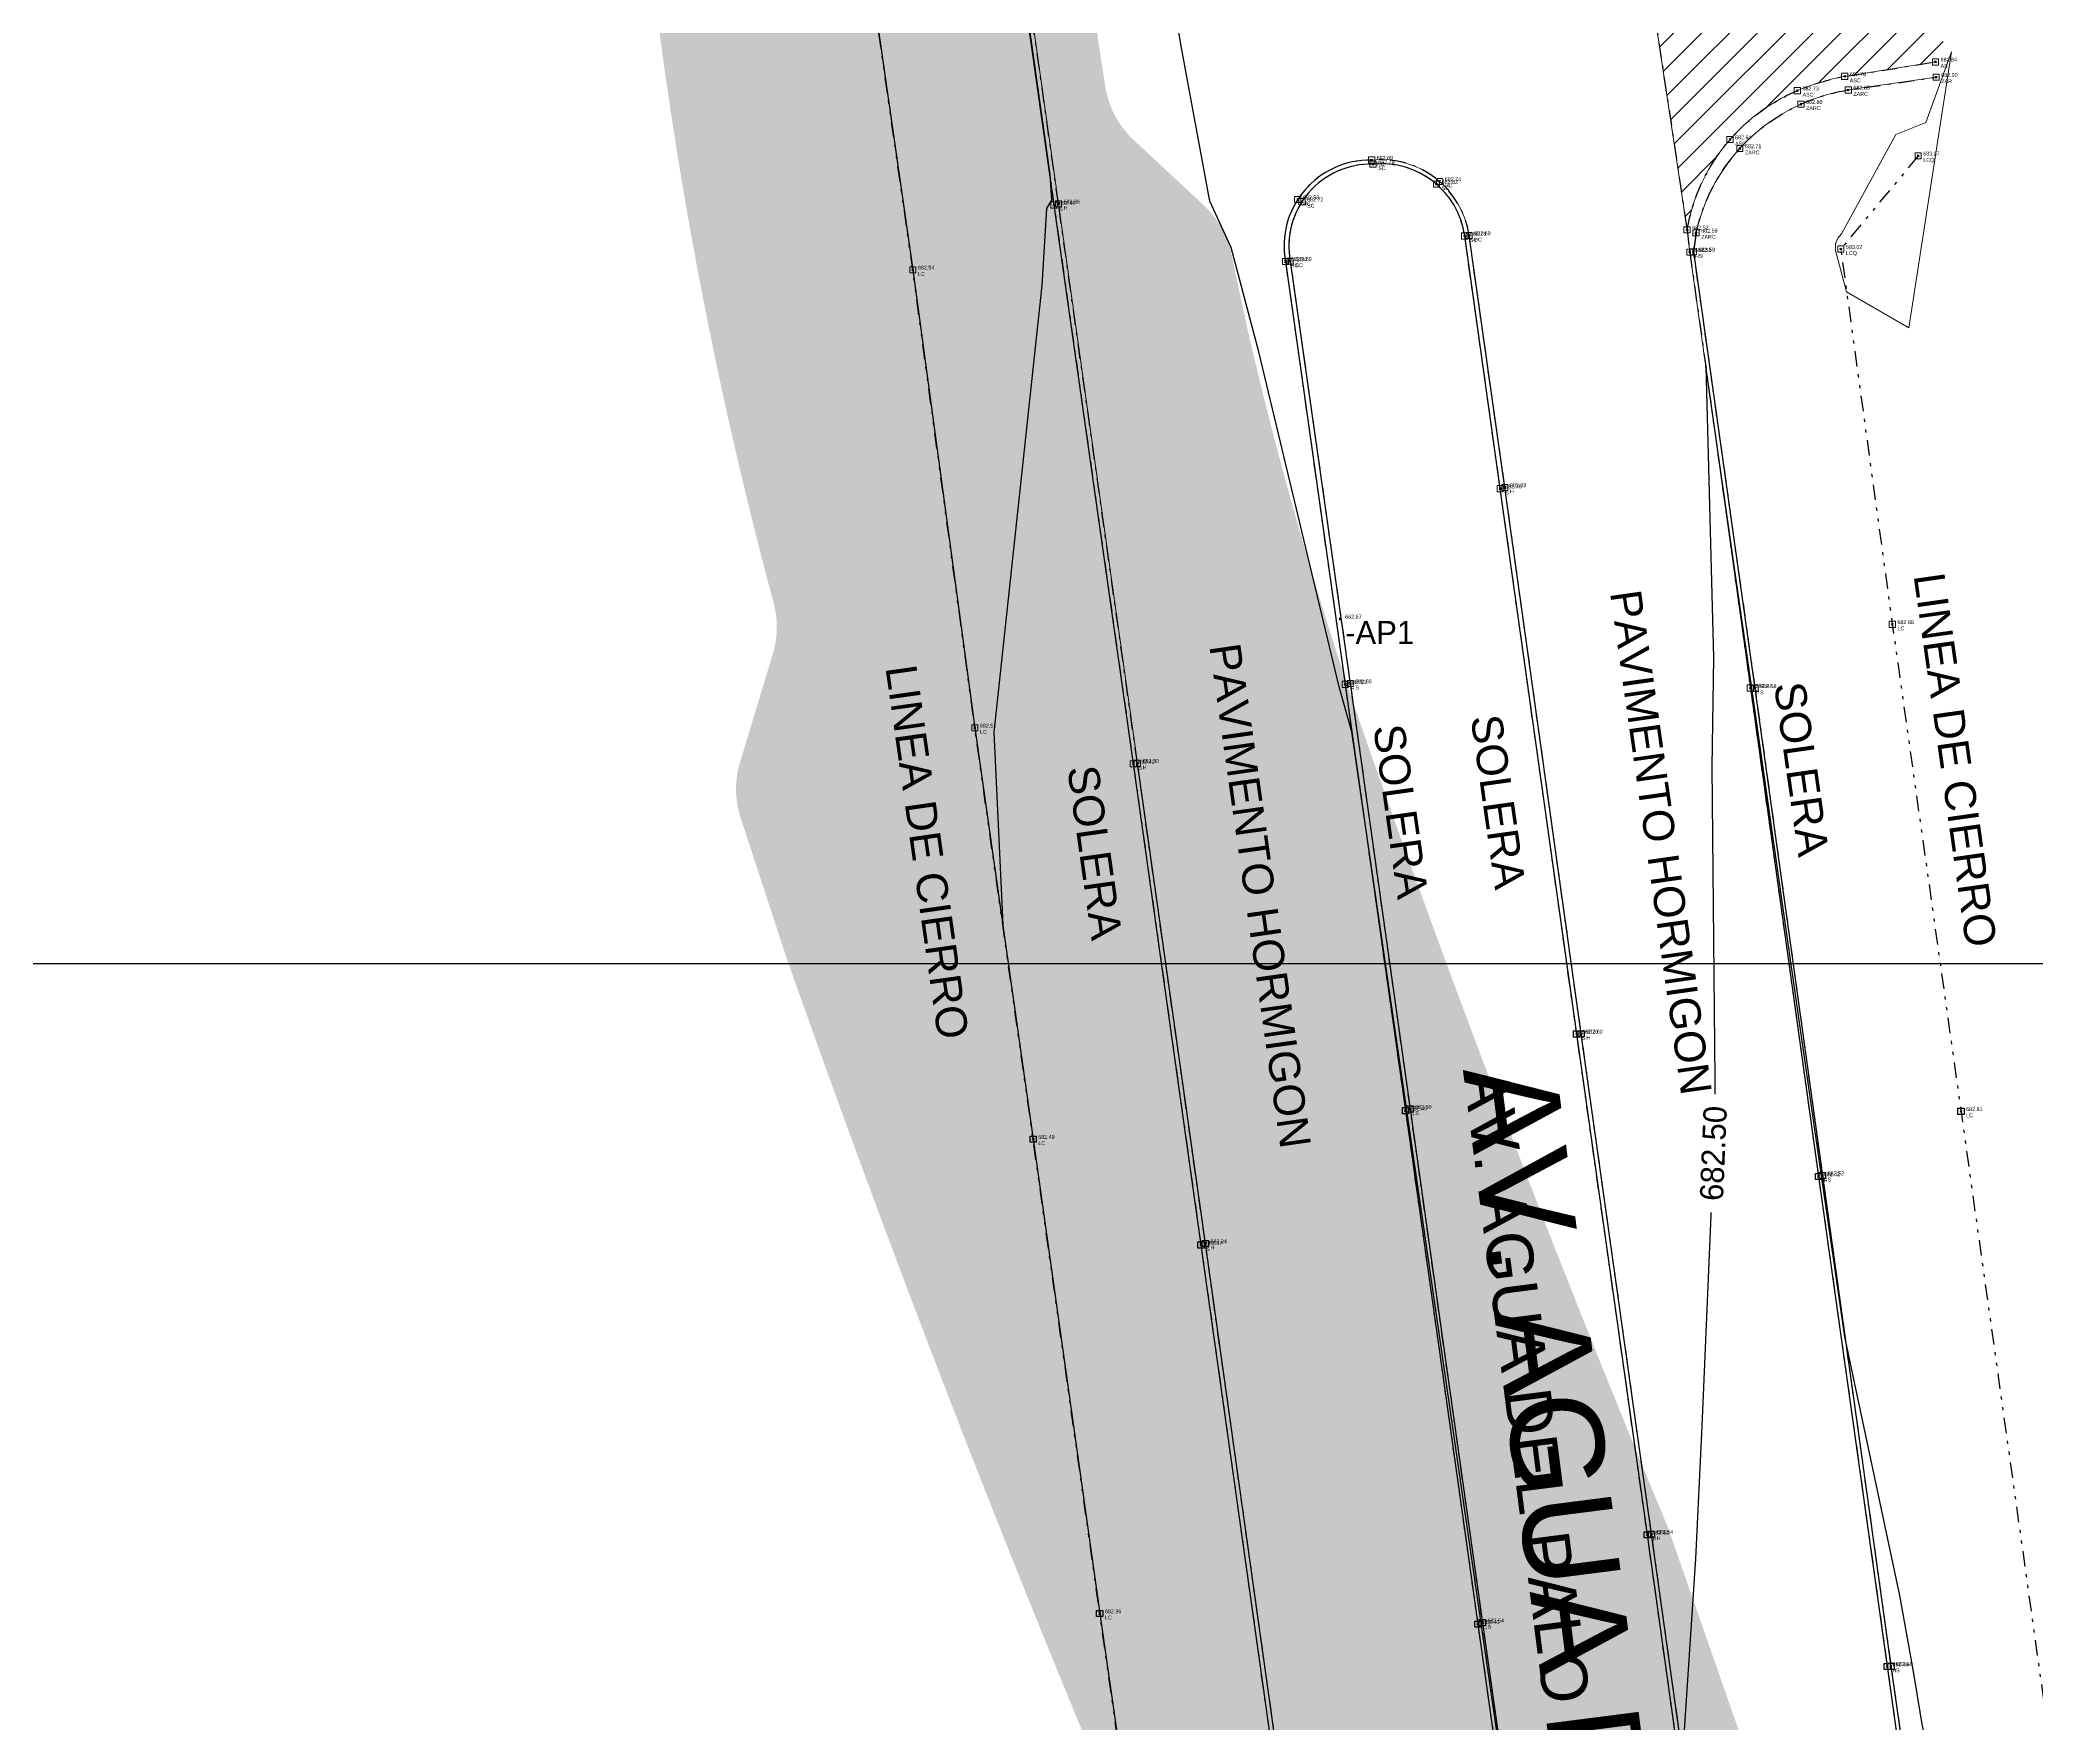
# Model space of a CAD drawing. Extents: x 350769 to 354978, y 6304672 to 6307963.
# Drawn here: x 352722.7 to 352787.2, y 6305675.5 to 6305729.8 of the extents above; entities that cross this region are included whole.
import ezdxf

# ---------------------------------------------------------------- set-up
doc = ezdxf.new("R2010")
doc.units = 0
doc.header["$PDMODE"] = 35
doc.header["$PDSIZE"] = 0.03
for name, pattern in [('4.0 - LO RECABARREN - DESNIVEL NUEVO$0$HIDDEN', [0.375, 0.25, -0.125]), ('CONTINUOS', [0]), ('DASHED', [19.049999999999997, 12.7, -6.35]), ('DIVIDE', [1.25, 0.5, -0.25, 0, -0.25, 0, -0.25]), ('JPG_DASHDOT', [1, 0.5, -0.25, 0, -0.25])]:
    doc.linetypes.add(name, pattern=pattern)
doc.layers.get('0').update_dxf_attribs({"linetype": 'CONTINUOUS'})
for name, color, linetype in [('03_S2_Pav ext_Borde vereda', 7, 'CONTINUOUS'), ('1-CALLE_NOMBRE', 6, 'CONTINUOUS'), ('1-coordenadas', 8, 'CONTINUOUS'), ('1-LINEA DE CIERRO', 7, 'DIVIDE'), ('1-PAVIMENTO', 161, 'CONTINUOUS'), ('1-SOLERA', 212, 'CONTINUOUS'), ('1-TEXTOS', 7, 'CONTINUOUS'), ('2-ACHURADO PAVIMENTO ASFALTICO 2', 233, 'CONTINUOUS'), ('C-TINN', 5, 'CONTINUOUS'), ('C-TOPO - BORDE - 2', 7, 'CONTINUOUS'), ('C-TOPO-MAJR', 9, 'CONTINUOUS'), ('C-TOPO-MINR', 8, 'CONTINUOUS'), ('TOP-URB-SOLERAS', 2, 'JPG_DASHDOT'), ('V-NODE-TEXT DIC 2012', 31, 'CONTINUOUS')]:
    doc.layers.add(name, color=color, linetype=linetype)
doc.layers.add('0_ASD_TOPOGRAFIA_ELEMENTOS', color=9, linetype='CONTINUOS', lineweight=5, true_color=0xbdbdbd)
doc.styles.add('A', font='arial.ttf', dxfattribs={"height": 2})

# ---------------------------------------------------------------- blocks, each defined once
blk = doc.blocks.new('COORDENADAS')
at = {"layer": '1-coordenadas'}
blk.add_line((20, -500.625), (1420, -500.625), dxfattribs=at)
blk = doc.blocks.new('TOPOGRAFIA')
at = {"layer": '2-ACHURADO PAVIMENTO ASFALTICO 2', "lineweight": 0, "true_color": 0xbdbdbd}
h = blk.add_hatch(dxfattribs=at)
h.set_pattern_fill('ANSI31', color=9, scale=0.2)
h.set_pattern_definition([(45, (38000, -3000), (-0.4490128060534576, 0.4490128060534577), [])])
h.paths.add_polyline_path([(390786.439, 6302735.624), (390779.7800000001, 6302734.695, -0.2464373752287897), (390774.4620000001, 6302737.052999999), (390773.76, 6302739.208), (390774.855, 6302730.836), (390775.929, 6302723.708, -0.2550313273127172), (390779.4920000075, 6302728.205000003, -0.0543090190354028), (390781.021, 6302728.666), (390783.955, 6302729.134)])
at = {"layer": '1-coordenadas', "color": 9, "linetype": '4.0 - LO RECABARREN - DESNIVEL NUEVO$0$HIDDEN', "lineweight": 0, "ltscale": 50, "true_color": 0xbdbdbd}
blk.add_line((390200, 6302700), (390900, 6302700), dxfattribs=at)
at = {"layer": '1-LINEA DE CIERRO', "color": 9, "true_color": 0xbdbdbd, "flags": 128}
for points in [[(390762.163, 6302641.971), (390760.023, 6302657.561000001), (390756.9520000001, 6302678.999), (390754.798, 6302694.328), (390752.915, 6302707.616), (390750.911, 6302722.414), (390748.782, 6302737.275), (390746.558, 6302753.057), (390744.515, 6302767.628), (390742.0900000001, 6302784.042), (390741.08, 6302791.2), (390740.24, 6302797.234), (390738.435, 6302810.444), (390737.3282580592, 6302818.15497294)], [(390783.396, 6302726.1), (390780.895, 6302723.086), (390782.561, 6302710.96), (390784.7800000001, 6302695.225), (390787.451, 6302676.176), (390788.925, 6302665.765), (390790.32, 6302655.913)]]:
    blk.add_lwpolyline(points, dxfattribs=at)
at = {"layer": '1-PAVIMENTO', "color": 9, "lineweight": 0, "true_color": 0xbdbdbd, "flags": 128}
for points in [[(390755.6170000001, 6302724.547999999), (390753.391, 6302740.328)], [(390774.855, 6302730.836), (390775.929, 6302723.708)], [(390758.169, 6302706.471), (390755.6170000001, 6302724.547999999)], [(390775.929, 6302723.708), (390776.018, 6302722.986)], [(390776.018, 6302722.986), (390777.976, 6302708.905)]]:
    blk.add_lwpolyline(points, dxfattribs=at)
for points in [[(390775.929, 6302723.708, -0.2550313269520148), (390779.4920000001, 6302728.205, -0.0543090193113606), (390781.021, 6302728.666), (390783.955, 6302729.134)], [(390768.886, 6302723.524, 0.4033696918866555), (390765.735, 6302725.962, 0.473820595778762)]]:
    blk.add_lwpolyline(points, format="xyb", dxfattribs=at)
at = {"layer": '1-PAVIMENTO', "color": 9, "true_color": 0xbdbdbd}
for points in [[(390765.735, 6302725.962, 0.4738205957212659), (390762.9520000001, 6302722.687000001), (390764.88, 6302709.02), (390766.83, 6302695.248), (390769.167, 6302678.654), (390771.292, 6302663.569)], [(390774.781, 6302681.563999999), (390772.5070000001, 6302697.731000001), (390770.0410000001, 6302715.382999999), (390768.886, 6302723.524, 0.4033696919567185)]]:
    blk.add_lwpolyline(points, format="xyb", dxfattribs=at)
at = {"layer": '1-PAVIMENTO', "color": 9, "true_color": 0xbdbdbd, "flags": 128}
for points in [[(390777.976, 6302708.905), (390780.1760000001, 6302693.122)], [(390760.364, 6302690.955), (390758.169, 6302706.471)], [(390780.1760000001, 6302693.122), (390782.398, 6302677.287)], [(390762.667, 6302674.601), (390760.364, 6302690.955)], [(390779.163, 6302650.382), (390777.079, 6302665.217), (390774.781, 6302681.563999999)], [(390782.398, 6302677.287), (390784.525, 6302662.062999999)]]:
    blk.add_lwpolyline(points, dxfattribs=at)
at = {"layer": '1-SOLERA', "color": 9, "true_color": 0xbdbdbd, "flags": 128}
for points in [[(390751.283, 6302754.348999999), (390753.2410000001, 6302740.253), (390755.473, 6302724.509), (390758.035, 6302706.453), (390760.221, 6302690.906), (390762.51, 6302674.607000001), (390764.594, 6302659.755)], [(390776.219, 6302723.611), (390776.134, 6302722.998), (390778.1220000001, 6302708.892999999), (390780.3020000001, 6302693.15), (390782.5170000001, 6302677.293), (390784.679, 6302662.102000001)]]:
    blk.add_lwpolyline(points, dxfattribs=at)
at = {"layer": '1-SOLERA', "color": 9, "lineweight": 0, "true_color": 0xbdbdbd, "flags": 128}
blk.add_lwpolyline([(390776.219, 6302723.611, -0.2366791436492151), (390779.609, 6302727.77, -0.0655405552820688), (390781.1370000001, 6302728.227999999), (390783.977, 6302728.639)], format="xyb", dxfattribs=at)
at = {"layer": '1-SOLERA', "color": 9, "true_color": 0xbdbdbd, "flags": 128}
for points in [[(390765.782, 6302725.83, 0.4763896629032172), (390763.105, 6302722.694), (390765.045, 6302709.049), (390766.977, 6302695.299), (390769.316, 6302678.701), (390773.493080734, 6302649.105980413)], [(390773.479, 6302649.103999999, 0.4332422966471465), (390776.938, 6302646.973999999, 0.3984121650223176), (390779.027, 6302650.334), (390776.9320000001, 6302665.207), (390774.648, 6302681.54), (390772.363, 6302697.725), (390769.8920000001, 6302715.345), (390768.745, 6302723.51, 0.4029683872965101), (390765.782, 6302725.83, 0.5609618332275436)]]:
    blk.add_lwpolyline(points, format="xyb", dxfattribs=at)
at = {"layer": 'C-TINN', "color": 9, "linetype": 'Continuous', "lineweight": 0, "true_color": 0xbdbdbd}
for points, elevation in [([(390783.8550000001, 6302729.034), (390783.8550000001, 6302729.233999999), (390784.055, 6302729.233999999), (390784.055, 6302729.034), (390783.8550000001, 6302729.034)], 682.839), ([(390780.9210000001, 6302728.566000001), (390780.9210000001, 6302728.766), (390781.121, 6302728.766), (390781.121, 6302728.566000001), (390780.9210000001, 6302728.566000001)], 682.779), ([(390783.8770000001, 6302728.539000001), (390783.8770000001, 6302728.739), (390784.077, 6302728.739), (390784.077, 6302728.539000001), (390783.8770000001, 6302728.539000001)], 682.902), ([(390779.3920000001, 6302728.105), (390779.3920000001, 6302728.305), (390779.592, 6302728.305), (390779.592, 6302728.105), (390779.3920000001, 6302728.105)], 682.726), ([(390779.509, 6302727.67), (390779.509, 6302727.869999999), (390779.709, 6302727.869999999), (390779.709, 6302727.67), (390779.509, 6302727.67)], 682.801), ([(390781.037, 6302728.128), (390781.037, 6302728.328), (390781.237, 6302728.328), (390781.237, 6302728.128), (390781.037, 6302728.128)], 682.848), ([(390777.2150000001, 6302726.525), (390777.2150000001, 6302726.725), (390777.415, 6302726.725), (390777.415, 6302726.525), (390777.2150000001, 6302726.525)], 682.637), ([(390765.635, 6302725.862000001), (390765.635, 6302726.062), (390765.835, 6302726.062), (390765.835, 6302725.862000001), (390765.635, 6302725.862000001)], 682.688), ([(390765.6820000001, 6302725.73), (390765.6820000001, 6302725.93), (390765.882, 6302725.93), (390765.882, 6302725.73), (390765.6820000001, 6302725.73)], 682.787), ([(390777.5340000001, 6302726.238000001), (390777.5340000001, 6302726.438), (390777.734, 6302726.438), (390777.734, 6302726.238000001), (390777.5340000001, 6302726.238000001)], 682.711), ([(390783.2960000001, 6302726), (390783.2960000001, 6302726.199999999), (390783.496, 6302726.199999999), (390783.496, 6302726), (390783.2960000001, 6302726)], 683.072), ([(390767.733, 6302725.083000001), (390767.733, 6302725.283), (390767.933, 6302725.283), (390767.933, 6302725.083000001), (390767.733, 6302725.083000001)], 682.819), ([(390767.8330000001, 6302725.171), (390767.8330000001, 6302725.370999999), (390768.033, 6302725.370999999), (390768.033, 6302725.171), (390767.8330000001, 6302725.171)], 682.739), ([(390755.373, 6302724.409), (390755.373, 6302724.608999999), (390755.573, 6302724.608999999), (390755.573, 6302724.409), (390755.373, 6302724.409)], 682.498), ([(390755.5170000001, 6302724.448000001), (390755.5170000001, 6302724.648), (390755.717, 6302724.648), (390755.717, 6302724.448000001), (390755.5170000001, 6302724.448000001)], 682.36), ([(390763.2470000001, 6302724.586), (390763.2470000001, 6302724.785999999), (390763.447, 6302724.785999999), (390763.447, 6302724.586), (390763.2470000001, 6302724.586)], 682.581), ([(390763.386, 6302724.517), (390763.386, 6302724.716999999), (390763.586, 6302724.716999999), (390763.586, 6302724.517), (390763.386, 6302724.517)], 682.72), ([(390768.645, 6302723.41), (390768.645, 6302723.609999999), (390768.845, 6302723.609999999), (390768.845, 6302723.41), (390768.645, 6302723.41)], 682.785), ([(390768.786, 6302723.424000001), (390768.786, 6302723.624), (390768.986, 6302723.624), (390768.986, 6302723.424000001), (390768.786, 6302723.424000001)], 682.689), ([(390775.8290000001, 6302723.608), (390775.8290000001, 6302723.807999999), (390776.029, 6302723.807999999), (390776.029, 6302723.608), (390775.8290000001, 6302723.608)], 682.515), ([(390776.119, 6302723.511), (390776.119, 6302723.710999999), (390776.319, 6302723.710999999), (390776.319, 6302723.511), (390776.119, 6302723.511)], 682.588), ([(390762.852, 6302722.587), (390762.852, 6302722.787), (390763.052, 6302722.787), (390763.052, 6302722.587), (390762.852, 6302722.587)], 682.544), ([(390763.005, 6302722.594000001), (390763.005, 6302722.794), (390763.205, 6302722.794), (390763.205, 6302722.594000001), (390763.005, 6302722.594000001)], 682.687), ([(390775.918, 6302722.886), (390775.918, 6302723.085999999), (390776.118, 6302723.085999999), (390776.118, 6302722.886), (390775.918, 6302722.886)], 682.511), ([(390776.0340000001, 6302722.898), (390776.0340000001, 6302723.097999999), (390776.234, 6302723.097999999), (390776.234, 6302722.898), (390776.0340000001, 6302722.898)], 682.594), ([(390780.7950000001, 6302722.986), (390780.7950000001, 6302723.186), (390780.995, 6302723.186), (390780.995, 6302722.986), (390780.7950000001, 6302722.986)], 683.016), ([(390750.8110000001, 6302722.314), (390750.8110000001, 6302722.514), (390751.011, 6302722.514), (390751.011, 6302722.314), (390750.8110000001, 6302722.314)], 682.536), ([(390769.9410000001, 6302715.283000001), (390769.9410000001, 6302715.483), (390770.141, 6302715.483), (390770.141, 6302715.283000001), (390769.9410000001, 6302715.283000001)], 682.676), ([(390769.792, 6302715.245), (390769.792, 6302715.444999999), (390769.992, 6302715.444999999), (390769.992, 6302715.245), (390769.792, 6302715.245)], 682.752), ([(390782.461, 6302710.86), (390782.461, 6302711.06), (390782.661, 6302711.06), (390782.661, 6302710.86), (390782.461, 6302710.86)], 682.876), ([(390764.7800000001, 6302708.92), (390764.7800000001, 6302709.119999999), (390764.98, 6302709.119999999), (390764.98, 6302708.92), (390764.7800000001, 6302708.92)], 682.506), ([(390764.945, 6302708.949), (390764.945, 6302709.148999999), (390765.145, 6302709.148999999), (390765.145, 6302708.949), (390764.945, 6302708.949)], 682.649), ([(390777.8760000001, 6302708.805000001), (390777.8760000001, 6302709.005), (390778.076, 6302709.005), (390778.076, 6302708.805000001), (390777.8760000001, 6302708.805000001)], 682.469), ([(390778.022, 6302708.793000001), (390778.022, 6302708.993), (390778.222, 6302708.993), (390778.222, 6302708.793000001), (390778.022, 6302708.793000001)], 682.579), ([(390752.815, 6302707.516000001), (390752.815, 6302707.716), (390753.015, 6302707.716), (390753.015, 6302707.516000001), (390752.815, 6302707.516000001)], 682.511), ([(390757.935, 6302706.353), (390757.935, 6302706.552999999), (390758.135, 6302706.552999999), (390758.135, 6302706.353), (390757.935, 6302706.353)], 682.419), ([(390758.069, 6302706.371), (390758.069, 6302706.571), (390758.269, 6302706.571), (390758.269, 6302706.371), (390758.069, 6302706.371)], 682.3)]:
    blk.add_lwpolyline(points, dxfattribs=dict(at, elevation=elevation))
at = {"layer": 'C-TINN', "color": 9, "linetype": 'Continuous', "lineweight": -3, "true_color": 0xbdbdbd}
for points, elevation in [([(390772.2630000001, 6302697.625), (390772.2630000001, 6302697.824999999), (390772.463, 6302697.824999999), (390772.463, 6302697.625), (390772.2630000001, 6302697.625)], 682.696), ([(390772.407, 6302697.631), (390772.407, 6302697.830999999), (390772.607, 6302697.830999999), (390772.607, 6302697.631), (390772.407, 6302697.631)], 682.605), ([(390766.7300000001, 6302695.148), (390766.7300000001, 6302695.347999999), (390766.93, 6302695.347999999), (390766.93, 6302695.148), (390766.7300000001, 6302695.148)], 682.452), ([(390766.8770000001, 6302695.199), (390766.8770000001, 6302695.398999999), (390767.077, 6302695.398999999), (390767.077, 6302695.199), (390766.8770000001, 6302695.199)], 682.602), ([(390784.6800000001, 6302695.125), (390784.6800000001, 6302695.324999999), (390784.88, 6302695.324999999), (390784.88, 6302695.125), (390784.6800000001, 6302695.125)], 682.808), ([(390754.6980000001, 6302694.228), (390754.6980000001, 6302694.427999999), (390754.898, 6302694.427999999), (390754.898, 6302694.228), (390754.6980000001, 6302694.228)], 682.488), ([(390780.076, 6302693.022000001), (390780.076, 6302693.222), (390780.276, 6302693.222), (390780.276, 6302693.022000001), (390780.076, 6302693.022000001)], 682.419), ([(390780.2020000001, 6302693.050000001), (390780.2020000001, 6302693.25), (390780.402, 6302693.25), (390780.402, 6302693.050000001), (390780.2020000001, 6302693.050000001)], 682.522), ([(390760.1210000001, 6302690.806000001), (390760.1210000001, 6302691.006), (390760.321, 6302691.006), (390760.321, 6302690.806000001), (390760.1210000001, 6302690.806000001)], 682.372), ([(390760.264, 6302690.855), (390760.264, 6302691.055), (390760.464, 6302691.055), (390760.464, 6302690.855), (390760.264, 6302690.855)], 682.243), ([(390774.548, 6302681.44), (390774.548, 6302681.64), (390774.748, 6302681.64), (390774.748, 6302681.44), (390774.548, 6302681.44)], 682.62), ([(390774.6810000001, 6302681.464000001), (390774.6810000001, 6302681.664), (390774.881, 6302681.664), (390774.881, 6302681.464000001), (390774.6810000001, 6302681.464000001)], 682.535), ([(390756.852, 6302678.899), (390756.852, 6302679.098999999), (390757.052, 6302679.098999999), (390757.052, 6302678.899), (390756.852, 6302678.899)], 682.362), ([(390769.0670000001, 6302678.554), (390769.0670000001, 6302678.754), (390769.267, 6302678.754), (390769.267, 6302678.554), (390769.0670000001, 6302678.554)], 682.398), ([(390769.216, 6302678.601000001), (390769.216, 6302678.801), (390769.416, 6302678.801), (390769.416, 6302678.601000001), (390769.216, 6302678.601000001)], 682.542), ([(390782.298, 6302677.187), (390782.298, 6302677.386999999), (390782.498, 6302677.386999999), (390782.498, 6302677.187), (390782.298, 6302677.187)], 682.348), ([(390782.417, 6302677.193), (390782.417, 6302677.392999999), (390782.617, 6302677.392999999), (390782.617, 6302677.193), (390782.417, 6302677.193)], 682.455)]:
    blk.add_lwpolyline(points, dxfattribs=dict(at, elevation=elevation))
at = {"layer": 'C-TINN', "color": 9, "linetype": 'Continuous', "lineweight": 0, "true_color": 0xbdbdbd}
for p in [(390783.955, 6302729.134, 682.839), (390781.021, 6302728.666, 682.779), (390783.977, 6302728.639, 682.902), (390779.4920000001, 6302728.205, 682.726), (390779.609, 6302727.77, 682.801), (390781.137, 6302728.228, 682.848), (390777.315, 6302726.625, 682.637), (390765.735, 6302725.962, 682.688), (390765.782, 6302725.83, 682.787), (390777.634, 6302726.338, 682.711), (390783.396, 6302726.1, 683.072), (390767.833, 6302725.183, 682.819), (390767.933, 6302725.271, 682.739), (390755.6170000001, 6302724.548, 682.36), (390763.347, 6302724.686, 682.581), (390763.486, 6302724.617, 682.72), (390755.473, 6302724.509, 682.498), (390768.745, 6302723.51, 682.785), (390768.886, 6302723.524, 682.689), (390775.929, 6302723.708, 682.515), (390776.219, 6302723.611, 682.588), (390762.952, 6302722.687, 682.544), (390763.105, 6302722.694, 682.687), (390776.018, 6302722.986, 682.511), (390776.134, 6302722.998, 682.594), (390780.895, 6302723.086, 683.016), (390750.911, 6302722.414, 682.536), (390769.892, 6302715.345, 682.752), (390770.0410000001, 6302715.383, 682.676), (390782.561, 6302710.96, 682.876), (390765.045, 6302709.049, 682.649), (390764.88, 6302709.02, 682.506), (390777.976, 6302708.905, 682.469), (390778.122, 6302708.893, 682.579), (390752.915, 6302707.616, 682.511), (390758.035, 6302706.453, 682.419), (390758.169, 6302706.471, 682.3)]:
    blk.add_point(p, dxfattribs=at)
at = {"layer": 'C-TINN', "color": 9, "linetype": 'Continuous', "lineweight": -3, "true_color": 0xbdbdbd}
for p in [(390772.363, 6302697.725, 682.696), (390772.507, 6302697.731, 682.605), (390766.83, 6302695.248, 682.452), (390766.977, 6302695.299, 682.602), (390784.7800000001, 6302695.225, 682.808), (390754.798, 6302694.328, 682.488), (390780.176, 6302693.122, 682.419), (390780.3020000001, 6302693.15, 682.522), (390760.221, 6302690.906, 682.372), (390760.364, 6302690.955, 682.243), (390774.648, 6302681.54, 682.62), (390774.781, 6302681.564, 682.535), (390756.952, 6302678.999, 682.362), (390769.167, 6302678.654, 682.398), (390769.316, 6302678.701, 682.542), (390782.398, 6302677.287, 682.348), (390782.517, 6302677.293, 682.455)]:
    blk.add_point(p, dxfattribs=at)
at = {"layer": 'C-TOPO - BORDE - 2', "color": 9, "true_color": 0xbdbdbd, "elevation": 679.8199999999999}
blk.add_lwpolyline([(390715.297, 6302815.121), (390726.192, 6302816.616), (390735.997, 6302817.971), (390737.335, 6302818.108), (390738.435, 6302810.444), (390740.24, 6302797.234), (390741.08, 6302791.2), (390742.0900000001, 6302784.042), (390744.515, 6302767.628), (390746.558, 6302753.057), (390748.782, 6302737.275), (390750.911, 6302722.414), (390752.915, 6302707.616), (390754.798, 6302694.328), (390756.952, 6302678.999), (390760.023, 6302657.561), (390762.163, 6302641.971)], dxfattribs=at)
at = {"layer": 'C-TOPO-MAJR', "color": 9, "linetype": 'Continuous', "lineweight": -3, "true_color": 0xbdbdbd, "elevation": 682.5}
for points in [[(390785.9601206897, 6302663.207215517), (390783.51825, 6302675.49175), (390783.2402247557, 6302677.129270358), (390782.8054844193, 6302679.578949008), (390781.0293134329, 6302687.943223881), (390780.5670114943, 6302691.144333334), (390780.2750873787, 6302693.144019417), (390779.1361625, 6302701.10606875), (390778.0171454546, 6302708.901618182), (390777.5191840001, 6302712.400064), (390776.5308095239, 6302719.298119048), (390776.7876666667, 6302709.875135266), (390776.729389706, 6302706.357985294), (390776.8362741936, 6302695.129145161), (390776.4088017242, 6302685.051327586), (390776.2066417113, 6302680.763491979), (390775.7863750001, 6302674.4121875)], [(390770.9703333334, 6302666.979888889), (390769.2725416667, 6302678.687291667), (390768.1558666667, 6302686.422933334), (390766.87704, 6302695.26432), (390765.0966666667, 6302707.489777777), (390764.6845339806, 6302708.945757281), (390762.0894918033, 6302719.762803279), (390761.1979782609, 6302723.132021739), (390760.5138325792, 6302724.635420814), (390759.590580247, 6302729.586271605), (390759.202046729, 6302731.856785047)], [(390753.6602941177, 6302737.481529412), (390755.3335, 6302725.493), (390755.3918969697, 6302724.663739393), (390755.2328947369, 6302724.398736842), (390755.0794615385, 6302721.910076923), (390753.5271739131, 6302707.476945653), (390753.8155652174, 6302701.260869565)]]:
    blk.add_lwpolyline(points, dxfattribs=at)
at = {"layer": 'C-TOPO-MINR', "color": 9, "linetype": 'Continuous', "lineweight": 0, "true_color": 0xbdbdbd, "elevation": 683}
blk.add_lwpolyline([(390783.0892653062, 6302720.538367347), (390784.4700000001, 6302729.461411765), (390783.6420705883, 6302727.175341177), (390782.6698928572, 6302726.784), (390780.9180476191, 6302723.575714285), (390780.7992976745, 6302723.434576744), (390780.7239311476, 6302723.256596722), (390780.7201962617, 6302723.105626169), (390780.7144881517, 6302723.082663507), (390781.0854000001, 6302721.700171429), (390783.0892653062, 6302720.538367347)], dxfattribs=at)
at = {"layer": 'V-NODE-TEXT DIC 2012', "color": 9, "lineweight": 0, "true_color": 0xbdbdbd}
for p in [(390783.955, 6302729.134), (390781.021, 6302728.666), (390783.977, 6302728.639), (390779.4920000001, 6302728.205), (390779.609, 6302727.77), (390781.137, 6302728.228), (390777.315, 6302726.625), (390765.735, 6302725.962), (390765.782, 6302725.83), (390777.634, 6302726.338), (390783.396, 6302726.1), (390767.833, 6302725.183), (390767.933, 6302725.271), (390755.6170000001, 6302724.548), (390763.347, 6302724.686), (390763.486, 6302724.617), (390755.473, 6302724.509), (390768.745, 6302723.51), (390768.886, 6302723.524), (390775.929, 6302723.708), (390776.219, 6302723.611), (390762.952, 6302722.687), (390763.105, 6302722.694), (390776.018, 6302722.986), (390776.134, 6302722.998), (390780.895, 6302723.086), (390750.911, 6302722.414), (390769.892, 6302715.345), (390770.0410000001, 6302715.383), (390764.714, 6302711.139), (390782.561, 6302710.96), (390765.045, 6302709.049), (390764.88, 6302709.02), (390777.976, 6302708.905), (390778.122, 6302708.893), (390752.915, 6302707.616), (390758.035, 6302706.453), (390758.169, 6302706.471)]:
    blk.add_point(p, dxfattribs=at)
at = {"layer": 'V-NODE-TEXT DIC 2012', "color": 9, "lineweight": -2, "true_color": 0xbdbdbd}
for p in [(390772.363, 6302697.725), (390772.507, 6302697.731), (390766.83, 6302695.248), (390766.977, 6302695.299), (390784.7800000001, 6302695.225), (390754.798, 6302694.328), (390780.176, 6302693.122), (390780.3020000001, 6302693.15), (390760.221, 6302690.906), (390760.364, 6302690.955), (390774.648, 6302681.54), (390774.781, 6302681.564), (390756.952, 6302678.999), (390769.167, 6302678.654), (390769.316, 6302678.701), (390782.398, 6302677.287), (390782.517, 6302677.293)]:
    blk.add_point(p, dxfattribs=at)
at = {"layer": '1-CALLE_NOMBRE', "color": 9, "true_color": 0xbdbdbd, "style": 'A'}
blk.add_text('AV. AGUA DEL PALO', height=3, rotation=277.293357588626, dxfattribs=at).set_placement((390768.6834568128, 6302696.570010997))
at = {"layer": '1-TEXTOS', "color": 9, "lineweight": 0, "true_color": 0xbdbdbd, "style": 'A'}
for s, p in [('LINEA DE CIERRO', (390783.2442139792, 6302712.544768659)), ('SOLERA', (390778.7359768951, 6302709.021269032)), ('SOLERA', (390768.9341987869, 6302707.964137721)), ('SOLERA', (390765.7865977923, 6302707.65410855)), ('SOLERA', (390755.9004750219, 6302706.32540918))]:
    blk.add_text(s, height=1, rotation=278.0655005575384, dxfattribs=at).set_placement(p)
at = {"layer": '1-TEXTOS', "color": 9, "true_color": 0xbdbdbd, "style": 'A'}
for s, p in [('PAVIMENTO HORMIGON', (390773.4372564942, 6302711.99201022)), ('PAVIMENTO HORMIGON', (390760.4888798514, 6302710.267213388)), ('LINEA DE CIERRO', (390750.0263135085, 6302709.569815467))]:
    blk.add_text(s, height=1, rotation=278.0655005575384, dxfattribs=at).set_placement(p)
at = {"layer": 'V-NODE-TEXT DIC 2012', "color": 9, "lineweight": 0, "true_color": 0xbdbdbd}
for s, height, p in [('AS', 0.125, (390784.1217893219, 6302728.942210678)), ('682.84', 0.125, (390784.1217893219, 6302729.142210677)), ('ASC', 0.125, (390781.1877893219, 6302728.474210679)), ('682.78', 0.125, (390781.1877893219, 6302728.674210678)), ('ZAR', 0.125, (390784.1437893219, 6302728.447210679)), ('682.90', 0.125, (390784.1437893219, 6302728.647210678)), ('ASC', 0.125, (390779.6587893219, 6302728.013210678)), ('682.73', 0.125, (390779.6587893219, 6302728.213210678)), ('682.80', 0.125, (390779.7757893219, 6302727.778210677)), ('ZARC', 0.125, (390781.3037893219, 6302728.036210679)), ('682.85', 0.125, (390781.3037893219, 6302728.236210678)), ('ZARC', 0.125, (390779.7757893219, 6302727.578210678)), ('ASC', 0.125, (390777.4817893219, 6302726.433210678)), ('682.64', 0.125, (390777.4817893219, 6302726.633210678)), ('682.71', 0.125, (390777.8007893219, 6302726.346210678)), ('682.69', 0.125, (390765.9017893219, 6302725.970210678)), ('HC', 0.125, (390765.9017893219, 6302725.770210679)), ('682.79', 0.125, (390765.9487893219, 6302725.838210678)), ('ZARC', 0.125, (390777.8007893219, 6302726.146210679)), ('683.07', 0.125, (390783.5627893219, 6302726.108210677)), ('LCQ', 0.125, (390783.5627893219, 6302725.908210678)), ('SC', 0.125, (390765.9487893219, 6302725.638210678)), ('682.82', 0.125, (390767.9997893219, 6302725.191210678)), ('682.74', 0.125, (390768.0997893219, 6302725.279210677)), ('HC', 0.125, (390768.0997893219, 6302725.079210678)), ('682.50', 0.125, (390755.6397893219, 6302724.517210677)), ('682.36', 0.125, (390755.7837893219, 6302724.556210678)), ('682.58', 0.125, (390763.5137893219, 6302724.694210677)), ('HC', 0.125, (390763.5137893219, 6302724.494210678)), ('SC', 0.125, (390763.6527893219, 6302724.425210678)), ('682.72', 0.125, (390763.6527893219, 6302724.625210677)), ('SC', 0.125, (390767.9997893219, 6302724.991210679)), ('S', 0.125, (390755.6397893219, 6302724.317210678)), ('H', 0.125, (390755.7837893219, 6302724.356210679)), ('SC', 0.125, (390768.9117893219, 6302723.318210678)), ('682.78', 0.125, (390768.9117893219, 6302723.518210677)), ('682.69', 0.125, (390769.0527893219, 6302723.532210678)), ('HC', 0.125, (390769.0527893219, 6302723.332210679)), ('682.52', 0.125, (390776.0957893219, 6302723.716210677)), ('HC', 0.125, (390776.0957893219, 6302723.516210678)), ('ZARC', 0.125, (390776.3857893219, 6302723.419210678)), ('682.59', 0.125, (390776.3857893219, 6302723.619210677)), ('683.02', 0.125, (390781.0617893219, 6302723.094210678)), ('682.54', 0.125, (390763.1187893219, 6302722.695210678)), ('HC', 0.125, (390763.1187893219, 6302722.495210678)), ('SC', 0.125, (390763.2717893219, 6302722.502210679)), ('682.69', 0.125, (390763.2717893219, 6302722.702210678)), ('682.51', 0.125, (390776.1847893219, 6302722.994210677)), ('H', 0.125, (390776.1847893219, 6302722.794210678)), ('SI', 0.125, (390776.3007893219, 6302722.806210678)), ('682.59', 0.125, (390776.3007893219, 6302723.006210677)), ('LCQ', 0.125, (390781.0617893219, 6302722.894210679)), ('682.54', 0.125, (390751.0777893219, 6302722.422210678)), ('LC', 0.125, (390751.0777893219, 6302722.222210678)), ('682.75', 0.125, (390770.0587893219, 6302715.353210677)), ('682.68', 0.125, (390770.2077893219, 6302715.391210678)), ('S', 0.125, (390770.0587893219, 6302715.153210678)), ('H', 0.125, (390770.2077893219, 6302715.191210679)), ('682.67', 0.127, (390764.8807893219, 6302711.146210678)), ('-AP1', 0.75, (390764.8807893219, 6302710.321210679)), ('682.88', 0.125, (390782.7277893219, 6302710.968210678)), ('LC', 0.125, (390782.7277893219, 6302710.768210678)), ('682.51', 0.125, (390765.0467893219, 6302709.028210677)), ('682.65', 0.125, (390765.2117893219, 6302709.057210677)), ('682.47', 0.125, (390778.1427893219, 6302708.913210678)), ('H', 0.125, (390765.0467893219, 6302708.828210678)), ('S', 0.125, (390765.2117893219, 6302708.857210678)), ('H', 0.125, (390778.1427893219, 6302708.713210679)), ('S', 0.125, (390778.2887893219, 6302708.701210679)), ('682.58', 0.125, (390778.2887893219, 6302708.901210678)), ('682.51', 0.125, (390753.0817893219, 6302707.624210678)), ('LC', 0.125, (390753.0817893219, 6302707.424210679)), ('682.42', 0.125, (390758.2017893219, 6302706.461210677)), ('682.30', 0.125, (390758.3357893219, 6302706.479210678)), ('S', 0.125, (390758.2017893219, 6302706.261210678)), ('H', 0.125, (390758.3357893219, 6302706.279210678))]:
    blk.add_text(s, height=height, dxfattribs=at).set_placement(p)
at = {"layer": 'V-NODE-TEXT DIC 2012', "color": 9, "true_color": 0xbdbdbd}
for s, p in [('S', (390772.5297893219, 6302697.533210678)), ('682.70', (390772.5297893219, 6302697.733210677)), ('682.60', (390772.6737893219, 6302697.739210677)), ('H', (390772.6737893219, 6302697.539210678)), ('682.45', (390766.9967893219, 6302695.256210677)), ('H', (390766.9967893219, 6302695.056210678)), ('S', (390767.1437893219, 6302695.107210678)), ('682.60', (390767.1437893219, 6302695.307210677)), ('682.81', (390784.9467893219, 6302695.233210677)), ('LC', (390784.9467893219, 6302695.033210678)), ('682.49', (390754.9647893219, 6302694.336210677)), ('LC', (390754.9647893219, 6302694.136210678)), ('682.42', (390780.3427893219, 6302693.130210678)), ('H', (390780.3427893219, 6302692.930210679)), ('S', (390780.4687893219, 6302692.958210679)), ('682.52', (390780.4687893219, 6302693.158210678)), ('682.37', (390760.3877893219, 6302690.914210678)), ('682.24', (390760.5307893219, 6302690.963210678)), ('S', (390760.3877893219, 6302690.714210679)), ('H', (390760.5307893219, 6302690.763210678)), ('682.62', (390774.8147893219, 6302681.548210678)), ('H', (390774.8147893219, 6302681.348210678)), ('682.54', (390774.9477893219, 6302681.572210678)), ('H', (390774.9477893219, 6302681.372210679)), ('682.36', (390757.1187893219, 6302679.007210677)), ('LC', (390757.1187893219, 6302678.807210678)), ('682.40', (390769.3337893219, 6302678.662210678)), ('682.54', (390769.4827893219, 6302678.709210678)), ('H', (390769.3337893219, 6302678.462210678)), ('S', (390769.4827893219, 6302678.509210679)), ('682.46', (390782.6837893219, 6302677.301210677)), ('682.35', (390782.5647893219, 6302677.295210677)), ('H', (390782.5647893219, 6302677.095210678)), ('S', (390782.6837893219, 6302677.101210678))]:
    blk.add_text(s, height=0.125, dxfattribs=at).set_placement(p)
at = {"layer": 'C-TOPO-MAJR', "color": 9, "linetype": 'Continuous', "lineweight": -3, "true_color": 0xbdbdbd, "insert": (390776.782783073, 6302693.868072709, 682.5), "char_height": 0.75, "width": 3.751428571428572, "attachment_point": 5, "rotation": 87.57113134978599, "bg_fill": 3, "box_fill_scale": 1.042333333333333, "bg_fill_color": 9, "bg_fill_true_color": 13158600, "bg_fill_transparency": 0}
blk.add_mtext('682.50', dxfattribs=at)

msp = doc.modelspace()

# ---------------------------------------------------------------- hatches: boundary and pattern name
at = {"layer": '03_S2_Pav ext_Borde vereda'}
h = msp.add_hatch(dxfattribs=at)
h.set_pattern_fill('DOTS', color=256, scale=0.2)
h.set_pattern_definition([(0, (0, 0), (0.079375, 0.15875), [0, -0.15875])])
edge = h.paths.add_edge_path()
edge.add_arc((352748.807107874, 6305741.269405212), 0.5999999997963799, 191.9514691490308, 355.6454640378288, ccw=False)
edge.add_arc((352792.1656155872, 6305750.44716257), 44.91919923949852, 191.6658296357323, 191.9514692418356, ccw=False)
edge.add_line((352748.1742863799, 6305741.364353815), (352741.2376582708, 6305741.435018855))
edge.add_arc((352792.1656293169, 6305750.447165456), 51.71921326952407, 188.0125546036902, 190.0350986090664, ccw=False)
edge.add_line((352740.9513223081, 6305743.238019956), (352740.7490681265, 6305743.240089635))
edge.add_arc((352792.1656290702, 6305750.447165417), 51.91921301991067, 187.9791811750896, 192.0602721960892)
edge.add_arc((352692.4959415311, 6305729.152110391), 50.00000000047035, 5.60378649539922, 12.060272198245514, ccw=False)
edge.add_arc((352885.4862939289, 6305749.065308514), 144.0158244129297, 185.9908039764865, 195.0562448024133)
edge.add_arc((352743.5173332062, 6305710.875430023), 2.999999999954398, -16.830452785358773, 15.056244806888003, ccw=False)
edge.add_line((352746.3888304307, 6305710.006808305), (352745.3287429145, 6305706.502361781))
edge.add_arc((352748.2002401392, 6305705.633740064), 2.999999999812464, 163.1695472326319, 198.169547144002)
edge.add_line((352745.3498263664, 6305704.698250178), (352746.8300326544, 6305700.188099444))
edge.add_arc((353217.9831608642, 6305866.064499031), 499.500000161972, 199.3953684079003, 202.5348664856801)
edge.add_line((352756.6217413522, 6305674.633334516), (352763.639245148, 6305654.529240481))
edge.add_line((352763.639245148, 6305654.529240481), (352766.4264742089, 6305646.43549965))
edge.add_arc((352769.2629942663, 6305647.412307692), 2.9999999976121, 199.0020922070788, 234.0030550648001)
edge.add_line((352767.499767926, 6305644.98516269), (352769.961697802, 6305643.196603284))
edge.add_arc((352768.1984038475, 6305640.769507402), 2.999999998837941, 17.976358872040123, 54.00145895067271, ccw=False)
edge.add_arc((351870.7856452978, 6305349.591750081), 946.4692075336546, 17.705959740535604, 17.976358882199122, ccw=False)
edge.add_arc((357774.1697823623, 6306970.410759049), 5176.320896709754, 194.9225132431574, 195.0618194246089)
edge.add_arc((352345.6738984999, 6305526.266111681), 441.25611932077, 9.34097559351909, 12.96792143707961, ccw=False)
edge.add_line((352781.0789138558, 6305597.886188761), (352781.4489845983, 6305594.732162509))
edge.add_line((352781.4489845983, 6305594.732162509), (352781.7118784937, 6305591.659914605))
edge.add_line((352781.7118784937, 6305591.659914605), (352781.8385024114, 6305588.604119238))
edge.add_line((352781.8385024114, 6305588.604119238), (352781.8364175631, 6305585.624834009))
edge.add_line((352781.8364175631, 6305585.624834009), (352781.7649684186, 6305582.656344377))
edge.add_line((352781.7649684186, 6305582.656344377), (352781.6942478663, 6305579.727721356))
edge.add_line((352781.6942478663, 6305579.727721356), (352781.691797965, 6305576.786303966))
edge.add_line((352781.691797965, 6305576.786303966), (352781.8162957234, 6305573.823646761))
edge.add_line((352781.8162957234, 6305573.823646761), (352782.1333105433, 6305570.857434381))
edge.add_line((352782.1333105433, 6305570.857434381), (352782.4224084729, 6305567.892524181))
edge.add_arc((352351.0161265206, 6305527.324169742), 433.3095561949082, 3.225521572061382, 5.372151809226523, ccw=False)
edge.add_line((352783.6392338263, 6305551.704869383), (352784.6630526486, 6305533.533094569))
edge.add_line((352784.6630526486, 6305533.533094569), (352784.8627359697, 6305533.544344959))
edge.add_line((352784.8627359697, 6305533.544344959), (352784.7614824652, 6305535.341494849))
edge.add_line((352784.7614824652, 6305535.341494849), (352791.0515502285, 6305535.695884546))
edge.add_line((352791.0515502285, 6305535.695884546), (352790.1289417631, 6305552.070507038))
edge.add_arc((352351.1669668967, 6305527.338883463), 439.6581269387245, 3.224701052057836, 6.060573711218999)
edge.add_arc((352790.3565918117, 6305573.969071733), 1.999999999945699, 6.0606032980845725, 186.0606032980846, ccw=False)
edge.add_arc((352351.1622991182, 6305527.338432359), 443.6628162556926, 3.217449181925076, 6.060568264723997, ccw=False)
edge.add_line((352794.1257775217, 6305552.239262236), (352795.0452190058, 6305535.920892466))
edge.add_line((352795.0452190058, 6305535.920892466), (352802.3336578499, 6305536.331531545))
edge.add_line((352802.3336578499, 6305536.331531545), (352802.4349161039, 6305534.534381922))
edge.add_line((352802.4349161039, 6305534.534381922), (352802.6345994249, 6305534.545632312))
edge.add_line((352802.6345994249, 6305534.545632312), (352801.6139020642, 6305552.661151838))
edge.add_arc((352351.1825943538, 6305527.340050788), 451.1424621161192, 3.217509190977135, 7.539579774249303)
edge.add_line((352798.424685217, 6305586.534926279), (352797.9012403427, 6305589.488875955))
edge.add_line((352797.9012403427, 6305589.488875955), (352797.3365728213, 6305592.434019568))
edge.add_line((352797.3365728213, 6305592.434019568), (352796.6958768523, 6305595.358217658))
edge.add_line((352796.6958768523, 6305595.358217658), (352795.9831012638, 6305598.256702546))
edge.add_line((352795.9831012638, 6305598.256702546), (352795.2312406748, 6305601.14139499))
edge.add_line((352795.2312406748, 6305601.14139499), (352794.4777506102, 6305604.032520927))
edge.add_line((352794.4777506102, 6305604.032520927), (352793.7600799335, 6305606.950839449))
edge.add_line((352793.7600799335, 6305606.950839449), (352793.1116245539, 6305609.908244738))
edge.add_line((352793.1116245539, 6305609.908244738), (352792.5394792675, 6305612.889795138))
edge.add_line((352792.5394792675, 6305612.889795138), (352792.0324970306, 6305615.833367012))
edge.add_arc((352349.3794959823, 6305527.058193442), 451.4672864997696, 11.34036856314948, 13.00836214571379)
edge.add_arc((357774.1697955242, 6306970.41076279), 5162.320910391518, 194.9999834352606, 195.0646242227744, ccw=False)
edge.add_arc((357774.169782392, 6306970.410758941), 5162.320896710819, 194.9187546239539, 194.9999834317284, ccw=False)
edge.add_arc((351870.7856503583, 6305349.591751711), 960.4692022169403, 17.6855815163341, 18.02844618382459)
edge.add_line((352784.0986754693, 6305646.846535643), (352779.7127917055, 6305660.065130418))
edge.add_line((352779.7127917055, 6305660.065130418), (352778.2447198638, 6305664.270935675))
edge.add_arc((352781.0771254758, 6305665.259610773), 3.000000000017311, 164.2426501831299, 199.2419723042245, ccw=False)
edge.add_line((352778.1898642501, 6305666.074302503), (352779.0965417422, 6305669.287415111))
edge.add_arc((352776.2092804626, 6305670.102106659), 3.000000002401977, 344.2426538185178, 379.2411689966837)
edge.add_line((352779.0416999381, 6305671.090742046), (352775.3130339926, 6305681.772809769))
edge.add_arc((353217.9831415489, 6305866.064496217), 479.499999810042, 199.3953684066971, 202.6028577441465, ccw=False)
edge.add_arc((352886.446909108, 6305749.31139384), 128.0066753270843, 193.0167272097847, 199.3823276591603, ccw=False)
edge.add_line((352761.7294485139, 6305720.479745409), (352761.2068808931, 6305722.929110203))
edge.add_arc((352758.2729112968, 6305722.30315301), 2.999999999924595, 12.04339099117361, 47.04339098351103)
edge.add_line((352760.3172441938, 6305724.498762949), (352758.0555260451, 6305726.604661522))
edge.add_arc((352760.0944720358, 6305728.805274901), 2.99999999984294, 189.0152662965182, 227.1838055238015, ccw=False)
edge.add_arc((352890.9046990141, 6305749.734267092), 135.473912658656, 186.6172443951816, 189.0883468521698, ccw=False)
edge.add_arc((352776.2001716926, 6305736.426527866), 19.99999999931905, 179.0500227966985, 186.6144373405044, ccw=False)
edge.add_arc((352822.4843558686, 6305735.65905512), 66.29054675840034, 173.5738066356019, 179.0500227987026, ccw=False)
edge.add_line((352756.6103221528, 6305743.07850736), (352756.4092914153, 6305743.080555354))
edge.add_arc((352822.484353839, 6305735.659055321), 66.49054471909109, 173.5914414725011, 175.1486086874124)
edge.add_line((352756.2320178947, 6305741.282267834), (352749.4122775835, 6305741.351742111))
edge.add_arc((352781.0377145955, 6305739.580912855), 31.67497596609706, 176.7951366379012, 177.0268290183054)

# ---------------------------------------------------------------- linework, layer by layer
at = {"layer": 'C-TOPO - BORDE - 2', "elevation": 679.8199999999999}
msp.add_lwpolyline([(352715.297, 6305815.121), (352726.192, 6305816.616), (352735.997, 6305817.971), (352737.335, 6305818.108), (352738.435, 6305810.444), (352740.24, 6305797.234), (352741.08, 6305791.2), (352742.0900000001, 6305784.042), (352744.515, 6305767.628), (352746.558, 6305753.057), (352748.782, 6305737.275), (352750.911, 6305722.414), (352752.915, 6305707.616), (352754.798, 6305694.328), (352756.952, 6305678.999), (352760.023, 6305657.561), (352762.163, 6305641.971)], dxfattribs=at)
at = {"layer": 'TOP-URB-SOLERAS', "flags": 128}
for points in [[(352751.283, 6305754.348999999), (352753.2410000001, 6305740.253), (352755.473, 6305724.509), (352758.035, 6305706.453), (352760.221, 6305690.906), (352762.51, 6305674.607000001), (352764.594, 6305659.755)], [(352755.6170000001, 6305724.547999999), (352753.391, 6305740.328)], [(352774.855, 6305730.836), (352775.929, 6305723.708)], [(352758.169, 6305706.471), (352755.6170000001, 6305724.547999999)], [(352775.929, 6305723.708), (352776.018, 6305722.986)], [(352776.219, 6305723.611), (352776.134, 6305722.998), (352778.1220000001, 6305708.892999999), (352780.3020000001, 6305693.15), (352782.5170000001, 6305677.293), (352784.679, 6305662.102000001)], [(352776.018, 6305722.986), (352777.976, 6305708.905)], [(352777.976, 6305708.905), (352780.1760000001, 6305693.122)], [(352760.364, 6305690.955), (352758.169, 6305706.471)], [(352780.1760000001, 6305693.122), (352782.398, 6305677.287)], [(352762.667, 6305674.601), (352760.364, 6305690.955)], [(352779.163, 6305650.382), (352777.079, 6305665.217), (352774.781, 6305681.563999999)], [(352782.398, 6305677.287), (352784.525, 6305662.062999999)]]:
    msp.add_lwpolyline(points, dxfattribs=at)
for points in [[(352775.929, 6305723.708, -0.2550313269520148), (352779.4920000001, 6305728.205, -0.0543090193113606), (352781.021, 6305728.666), (352783.955, 6305729.134)], [(352776.219, 6305723.611, -0.2366791436492151), (352779.609, 6305727.77, -0.0655405552820688), (352781.1370000001, 6305728.227999999), (352783.977, 6305728.639)], [(352765.782, 6305725.83, 0.4763896629032172), (352763.105, 6305722.694), (352765.045, 6305709.049), (352766.977, 6305695.299), (352769.316, 6305678.701), (352773.493080734, 6305649.105980413)], [(352768.886, 6305723.524, 0.4033696918866555), (352765.735, 6305725.962, 0.473820595778762)], [(352773.479, 6305649.103999999, 0.4332422966471465), (352776.938, 6305646.973999999, 0.3984121650223176), (352779.027, 6305650.334), (352776.9320000001, 6305665.207), (352774.648, 6305681.54), (352772.363, 6305697.725), (352769.8920000001, 6305715.345), (352768.745, 6305723.51, 0.4029683872965101), (352765.782, 6305725.83, 0.5609618332275436)]]:
    msp.add_lwpolyline(points, format="xyb", dxfattribs=at)
at = {"layer": 'TOP-URB-SOLERAS'}
for points in [[(352765.735, 6305725.962, 0.4738205957212659), (352762.9520000001, 6305722.687000001), (352764.88, 6305709.02), (352766.83, 6305695.248), (352769.167, 6305678.654), (352771.292, 6305663.569)], [(352774.781, 6305681.563999999), (352772.5070000001, 6305697.731000001), (352770.0410000001, 6305715.382999999), (352768.886, 6305723.524, 0.4033696919567185)]]:
    msp.add_lwpolyline(points, format="xyb", dxfattribs=at)

# ---------------------------------------------------------------- block references
at = {"color": 252, "linetype": 'DASHED'}
msp.add_blockref('COORDENADAS', (352180, 6306200.625), dxfattribs=at)

# ---------------------------------------------------------------- texts
at = {"layer": '1-CALLE_NOMBRE', "style": 'A'}
msp.add_text('AV. AGUA DEL PALO', height=1.5, rotation=277.293357588626, dxfattribs=at).set_placement((352768.6834568128, 6305696.570010997))
at = {"layer": '1-TEXTOS', "style": 'A'}
for s, p in [('LINEA DE CIERRO', (352783.2442139792, 6305712.544768659)), ('PAVIMENTO HORMIGON', (352773.4372564942, 6305711.99201022)), ('PAVIMENTO HORMIGON', (352760.4888798514, 6305710.267213388)), ('LINEA DE CIERRO', (352750.0263135085, 6305709.569815467)), ('SOLERA', (352778.7359768951, 6305709.021269032)), ('SOLERA', (352765.7865977923, 6305707.65410855)), ('SOLERA', (352768.9341987869, 6305707.964137721)), ('SOLERA', (352755.9004750219, 6305706.32540918))]:
    msp.add_text(s, height=1, rotation=278.0655005575384, dxfattribs=at).set_placement(p)

# ---------------------------------------------------------------- next in the draw order: block references
at = {"layer": '0_ASD_TOPOGRAFIA_ELEMENTOS', "color": 30, "true_color": 0xf26507}
msp.add_blockref('TOPOGRAFIA', (-38000, 3000), dxfattribs=at)

doc.saveas('drawing.dxf')
